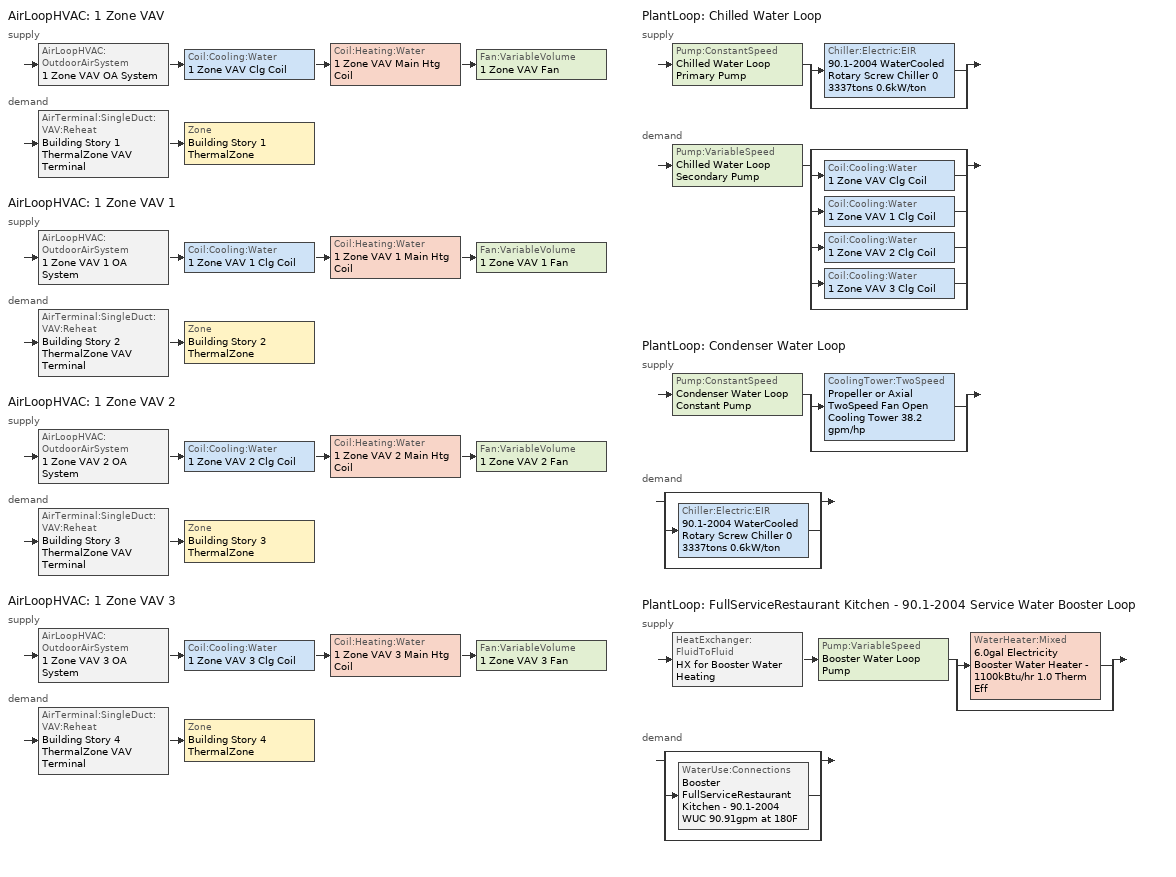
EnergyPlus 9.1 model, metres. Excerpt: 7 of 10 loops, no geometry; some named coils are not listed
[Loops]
AirLoopHVAC '1 Zone VAV'
 supply: AirLoopHVAC:OutdoorAirSystem '1 Zone VAV OA System' > Coil:Cooling:Water '1 Zone VAV Clg Coil' > Coil:Heating:Water '1 Zone VAV Main Htg Coil' > Fan:VariableVolume '1 Zone VAV Fan'
 demand: AirTerminal:SingleDuct:VAV:Reheat 'Building Story 1 ThermalZone VAV Terminal' > Zone 'Building Story 1 ThermalZone'
AirLoopHVAC '1 Zone VAV 1'
 supply: AirLoopHVAC:OutdoorAirSystem '1 Zone VAV 1 OA System' > Coil:Cooling:Water '1 Zone VAV 1 Clg Coil' > Coil:Heating:Water '1 Zone VAV 1 Main Htg Coil' > Fan:VariableVolume '1 Zone VAV 1 Fan'
 demand: AirTerminal:SingleDuct:VAV:Reheat 'Building Story 2 ThermalZone VAV Terminal' > Zone 'Building Story 2 ThermalZone'
AirLoopHVAC '1 Zone VAV 2'
 supply: AirLoopHVAC:OutdoorAirSystem '1 Zone VAV 2 OA System' > Coil:Cooling:Water '1 Zone VAV 2 Clg Coil' > Coil:Heating:Water '1 Zone VAV 2 Main Htg Coil' > Fan:VariableVolume '1 Zone VAV 2 Fan'
 demand: AirTerminal:SingleDuct:VAV:Reheat 'Building Story 3 ThermalZone VAV Terminal' > Zone 'Building Story 3 ThermalZone'
AirLoopHVAC '1 Zone VAV 3'
 supply: AirLoopHVAC:OutdoorAirSystem '1 Zone VAV 3 OA System' > Coil:Cooling:Water '1 Zone VAV 3 Clg Coil' > Coil:Heating:Water '1 Zone VAV 3 Main Htg Coil' > Fan:VariableVolume '1 Zone VAV 3 Fan'
 demand: AirTerminal:SingleDuct:VAV:Reheat 'Building Story 4 ThermalZone VAV Terminal' > Zone 'Building Story 4 ThermalZone'
PlantLoop 'Chilled Water Loop'
 supply: Pump:ConstantSpeed 'Chilled Water Loop Primary Pump' > split
  | Chiller:Electric:EIR '90.1-2004 WaterCooled  Rotary Screw Chiller 0 3337tons 0.6kW/ton'
  | bypass
 demand: Pump:VariableSpeed 'Chilled Water Loop Secondary Pump' > split
  | bypass
  | Coil:Cooling:Water '1 Zone VAV Clg Coil'
  | Coil:Cooling:Water '1 Zone VAV 1 Clg Coil'
  | Coil:Cooling:Water '1 Zone VAV 2 Clg Coil'
  | Coil:Cooling:Water '1 Zone VAV 3 Clg Coil'
  | bypass
PlantLoop 'Condenser Water Loop'
 supply: Pump:ConstantSpeed 'Condenser Water Loop Constant Pump' > split
  | CoolingTower:TwoSpeed 'Propeller or Axial TwoSpeed Fan Open Cooling Tower 38.2 gpm/hp'
  | bypass
 demand: split
  | bypass
  | Chiller:Electric:EIR '90.1-2004 WaterCooled  Rotary Screw Chiller 0 3337tons 0.6kW/ton'
  | bypass
PlantLoop 'FullServiceRestaurant Kitchen - 90.1-2004 Service Water Booster Loop'
 supply: HeatExchanger:FluidToFluid 'HX for Booster Water Heating' > Pump:VariableSpeed 'Booster Water Loop Pump' > split
  | WaterHeater:Mixed '6.0gal Electricity Booster Water Heater - 1100kBtu/hr 1.0 Therm Eff'
  | bypass
 demand: split
  | bypass
  | WaterUse:Connections 'Booster FullServiceRestaurant Kitchen - 90.1-2004 WUC 90.91gpm at 180F'
  | bypass
[ZoneControl:Thermostat] Control Object Type 1=ThermostatSetpoint:DualSetpoint
Name | Zone or ZoneList | Control Type Schedule | Control Name 1
Building Story 1 ThermalZone Thermostat | Building Story 1 ThermalZone | Building Story 1 ThermalZone Thermostat Schedule | Story Top Blended Space Type Thermostat
Building Story 2 ThermalZone Thermostat | Building Story 2 ThermalZone | Building Story 2 ThermalZone Thermostat Schedule | Story Mid2 Blended Space Type Thermostat
Building Story 3 ThermalZone Thermostat | Building Story 3 ThermalZone | Building Story 3 ThermalZone Thermostat Schedule | Story Mid Blended Space Type Thermostat
Building Story 4 ThermalZone Thermostat | Building Story 4 ThermalZone | Building Story 4 ThermalZone Thermostat Schedule | Story Ground Blended Space Type Thermostat
[ThermostatSetpoint:DualSetpoint]
Name | Heating Setpoint Temperature Schedule | Cooling Setpoint Temperature Schedule
Story Top Blended Space Type Thermostat | RestaurantSitDown HTGSETP_SCH_NO_OPTIMUM | RestaurantSitDown CLGSETP_SCH_NO_SETBACK
Story Mid2 Blended Space Type Thermostat; Story Mid Blended Space Type Thermostat | OfficeMedium HTGSETP_SCH_PACU_VAV_bot | OfficeMedium CLGSETP_SCH_NO_SETBACK
Story Ground Blended Space Type Thermostat | RestaurantSitDown HTGSETP_KITCHEN_SCH_NO_OPTIMUM | RestaurantSitDown CLGSETP_KITCHEN_SCH_NO_SETBACK
[AirTerminal:SingleDuct:VAV:Reheat] Availability Schedule=Always On Discrete; Maximum Air Flow Rate {m3/s}=Autosize; Zone Minimum Air Flow Input Method=Constant; Fixed Minimum Air Flow Rate {m3/s}=0; Maximum Hot Water or Steam Flow Rate {m3/s}=Autosize; Minimum Hot Water or Steam Flow Rate {m3/s}=0; Convergence Tolerance=0.001; Damper Heating Action=Normal; Maximum Flow per Zone Floor Area During Reheat {m3/s-m2}=Autocalculate; Maximum Flow Fraction During Reheat=0.5; Maximum Reheat Air Temperature {C}=40
Name | Constant Minimum Air Flow Fraction | Reheat Coil
Building Story 1 ThermalZone VAV Terminal | 0.7 | Building Story 1 ThermalZone Reheat Coil
Building Story 2 ThermalZone VAV Terminal | 0.3 | Building Story 2 ThermalZone Reheat Coil
Building Story 3 ThermalZone VAV Terminal | 0.3 | Building Story 3 ThermalZone Reheat Coil
Building Story 4 ThermalZone VAV Terminal | 0.7 | Building Story 4 ThermalZone Reheat Coil
[Coil:Heating:Water] Availability Schedule=Always On Discrete; U-Factor Times Area Value {W/K}=Autosize; Maximum Water Flow Rate {m3/s}=Autosize; Performance Input Method=UFactorTimesAreaAndDesignWaterFlowRate; Rated Capacity {W}=Autosize; Rated Inlet Water Temperature {C}=82.2222; Rated Inlet Air Temperature {C}=7.22222; Rated Outlet Water Temperature {C}=71.1111; Rated Outlet Air Temperature {C}=12.7778; Rated Ratio for Air and Water Convection=0.5
1 Zone VAV Main Htg Coil; 1 Zone VAV 1 Main Htg Coil; 1 Zone VAV 2 Main Htg Coil; 1 Zone VAV 3 Main Htg Coil
[Zone equipment]
Building Story 1 ThermalZone: Building Story 1 ThermalZone VAV Terminal
Building Story 2 ThermalZone: Building Story 2 ThermalZone VAV Terminal
Building Story 3 ThermalZone: Building Story 3 ThermalZone VAV Terminal
Building Story 4 ThermalZone: Building Story 4 ThermalZone VAV Terminal
[Sizing:Zone] Zone Cooling Design Supply Air Temperature Input Method=SupplyAirTemperature; Zone Cooling Design Supply Air Temperature {C}=12.7778; Zone Cooling Design Supply Air Temperature Difference {deltaC}=11.11; Zone Heating Design Supply Air Temperature Input Method=SupplyAirTemperature; Zone Heating Design Supply Air Temperature {C}=40; Zone Heating Design Supply Air Temperature Difference {deltaC}=11.11; Zone Cooling Design Supply Air Humidity Ratio {kgWater/kgDryAir}=0.0085; Zone Heating Design Supply Air Humidity Ratio {kgWater/kgDryAir}=0.008; Cooling Design Air Flow Method=DesignDayWithLimit; Cooling Design Air Flow Rate {m3/s}=0; Cooling Minimum Air Flow per Zone Floor Area {m3/s-m2}=0.000762; Cooling Minimum Air Flow {m3/s}=0; Cooling Minimum Air Flow Fraction=0; Heating Design Air Flow Method=DesignDay; Heating Design Air Flow Rate {m3/s}=0; Heating Maximum Air Flow per Zone Floor Area {m3/s-m2}=0.002032; Heating Maximum Air Flow {m3/s}=0.141576; Heating Maximum Air Flow Fraction=0.3; Account for Dedicated Outdoor Air System=No
Name | Design Specification Outdoor Air Object | Design Specification Zone Air Distribution Object
Building Story 1 ThermalZone | Blended OA 3 | Building Story 1 ThermalZone Design Spec Zone Air Dist
Building Story 2 ThermalZone | Blended OA 2 | Building Story 2 ThermalZone Design Spec Zone Air Dist
Building Story 3 ThermalZone | Blended OA 1 | Building Story 3 ThermalZone Design Spec Zone Air Dist
Building Story 4 ThermalZone | Blended OA | Building Story 4 ThermalZone Design Spec Zone Air Dist
[DesignSpecification:ZoneAirDistribution] Zone Air Distribution Effectiveness in Cooling Mode=1; Zone Air Distribution Effectiveness in Heating Mode=1
Building Story 1 ThermalZone Design Spec Zone Air Dist; Building Story 2 ThermalZone Design Spec Zone Air Dist; Building Story 3 ThermalZone Design Spec Zone Air Dist; Building Story 4 ThermalZone Design Spec Zone Air Dist
[Controller:MechanicalVentilation] Demand Controlled Ventilation=No; System Outdoor Air Method=VentilationRateProcedure
Name | Availability Schedule | Zone Name 1 | Design Specification Outdoor Air Object Name 1 | Design Specification Zone Air Distribution Object Name 1
1 Zone VAV Vent Controller | 1 Zone VAV Occ Sch | Building Story 1 ThermalZone | Blended OA 3 | Building Story 1 ThermalZone Design Spec Zone Air Dist
1 Zone VAV 1 Vent Controller | 1 Zone VAV 1 Occ Sch | Building Story 2 ThermalZone | Blended OA 2 | Building Story 2 ThermalZone Design Spec Zone Air Dist
1 Zone VAV 2 Vent Controller | 1 Zone VAV 2 Occ Sch | Building Story 3 ThermalZone | Blended OA 1 | Building Story 3 ThermalZone Design Spec Zone Air Dist
1 Zone VAV 3 Vent Controller | 1 Zone VAV 3 Occ Sch | Building Story 4 ThermalZone | Blended OA | Building Story 4 ThermalZone Design Spec Zone Air Dist
[DesignSpecification:OutdoorAir] Outdoor Air Method=Sum; Outdoor Air Flow per Person {m3/s-person}=0; Outdoor Air Flow per Zone {m3/s}=0; Outdoor Air Flow Air Changes per Hour {1/hr}=0
Name | Outdoor Air Flow per Zone Floor Area {m3/s-m2}
Blended OA 3 | 0.007112
Blended OA 2; Blended OA 1 | 0.000508
Blended OA | 0.00453437
[AirLoopHVAC] Design Supply Air Flow Rate {m3/s}=AutoSize
1 Zone VAV; 1 Zone VAV 1; 1 Zone VAV 2; 1 Zone VAV 3
[Sizing:System] Type of Load to Size On=Sensible; Design Outdoor Air Flow Rate {m3/s}=Autosize; Central Heating Maximum System Air Flow Ratio=0.3; Preheat Design Temperature {C}=7.22222; Preheat Design Humidity Ratio {kgWater/kgDryAir}=0.008; Precool Design Temperature {C}=12.7778; Precool Design Humidity Ratio {kgWater/kgDryAir}=0.008; Central Cooling Design Supply Air Temperature {C}=12.7778; Central Heating Design Supply Air Temperature {C}=12.7778; Type of Zone Sum to Use=Coincident; 100% Outdoor Air in Cooling=No; 100% Outdoor Air in Heating=No; Central Cooling Design Supply Air Humidity Ratio {kgWater/kgDryAir}=0.0085; Central Heating Design Supply Air Humidity Ratio {kgWater/kgDryAir}=0.008; Cooling Supply Air Flow Rate Method=DesignDay; Cooling Supply Air Flow Rate {m3/s}=0; Cooling Supply Air Flow Rate Per Floor Area {m3/s-m2}=0.00996765; Cooling Fraction of Autosized Cooling Supply Air Flow Rate=1; Cooling Supply Air Flow Rate Per Unit Cooling Capacity {m3/s-W}=3.94755e-05; Heating Supply Air Flow Rate Method=DesignDay; Heating Supply Air Flow Rate {m3/s}=0; Heating Supply Air Flow Rate Per Floor Area {m3/s-m2}=0.00996765; Heating Fraction of Autosized Heating Supply Air Flow Rate=1; Heating Fraction of Autosized Cooling Supply Air Flow Rate=1; Heating Supply Air Flow Rate Per Unit Heating Capacity {m3/s-W}=3.15882e-05; System Outdoor Air Method=ZoneSum; Zone Maximum Outdoor Air Fraction=1; Cooling Design Capacity Method=CoolingDesignCapacity; Cooling Design Capacity {W}=Autosize; Cooling Design Capacity Per Floor Area {W/m2}=234.7; Fraction of Autosized Cooling Design Capacity=1; Heating Design Capacity Method=HeatingDesignCapacity; Heating Design Capacity {W}=Autosize; Heating Design Capacity Per Floor Area {W/m2}=157; Fraction of Autosized Heating Design Capacity=1; Central Cooling Capacity Control Method=OnOff
1 Zone VAV; 1 Zone VAV 1; 1 Zone VAV 2; 1 Zone VAV 3
[Controller:WaterCoil] Control Variable=Temperature; Actuator Variable=Flow; Maximum Actuated Flow {m3/s}=Autosize; Minimum Actuated Flow {m3/s}=0
Name | Action | Controller Convergence Tolerance {deltaC}
1 Zone VAV Clg Coil Controller; 1 Zone VAV 1 Clg Coil Controller; 1 Zone VAV 2 Clg Coil Controller; 1 Zone VAV 3 Clg Coil Controller | Reverse | Autosize
1 Zone VAV Main Htg Coil Controller; 1 Zone VAV 1 Main Htg Coil Controller; 1 Zone VAV 2 Main Htg Coil Controller; 1 Zone VAV 3 Main Htg Coil Controller | Normal | 0.0001
[Controller:OutdoorAir] Minimum Outdoor Air Flow Rate {m3/s}=Autosize; Maximum Outdoor Air Flow Rate {m3/s}=Autosize; Economizer Control Type=NoEconomizer; Economizer Control Action Type=ModulateFlow; Economizer Maximum Limit Dry-Bulb Temperature {C}=28; Economizer Maximum Limit Enthalpy {J/kg}=64000; Lockout Type=LockoutWithCompressor; Minimum Limit Type=FixedMinimum; High Humidity Control=No; Control High Indoor Humidity Based on Outdoor Humidity Ratio=Yes
Name | Minimum Outdoor Air Schedule | Mechanical Ventilation Controller | Heat Recovery Bypass Control Type
1 Zone VAV OA Controller | 1 Zone VAV Occ Sch | 1 Zone VAV Vent Controller | BypassWhenOAFlowGreaterThanMinimum
1 Zone VAV 1 OA Controller | 1 Zone VAV 1 Occ Sch | 1 Zone VAV 1 Vent Controller | BypassWhenWithinEconomizerLimits
1 Zone VAV 2 OA Controller | 1 Zone VAV 2 Occ Sch | 1 Zone VAV 2 Vent Controller | BypassWhenWithinEconomizerLimits
1 Zone VAV 3 OA Controller | 1 Zone VAV 3 Occ Sch | 1 Zone VAV 3 Vent Controller | BypassWhenWithinEconomizerLimits
[HeatExchanger:AirToAir:SensibleAndLatent]
1 Zone VAV ERV: Availability Schedule=Always On Discrete; Nominal Supply Air Flow Rate {m3/s}=Autosize; Sensible Effectiveness at 100% Heating Air Flow=0.5; Latent Effectiveness at 100% Heating Air Flow=0.5; Sensible Effectiveness at 75% Heating Air Flow=0.5; Latent Effectiveness at 75% Heating Air Flow=0.5; Sensible Effectiveness at 100% Cooling Air Flow=0.5; Latent Effectiveness at 100% Cooling Air Flow=0.5; Sensible Effectiveness at 75% Cooling Air Flow=0.5; Latent Effectiveness at 75% Cooling Air Flow=0.5; Nominal Electric Power {W}=89150.2; Supply Air Outlet Temperature Control=No; Heat Exchanger Type=Rotary; Frost Control Type=ExhaustOnly; Threshold Temperature {C}=-23.3; Initial Defrost Time Fraction=0.167; Rate of Defrost Time Fraction Increase {1/K}=1.44; Economizer Lockout=Yes
[SetpointManager:OutdoorAirPretreat]
Setpoint Manager Outdoor Air Pretreat 1: Control Variable=Temperature; Minimum Setpoint Temperature {C}=-99; Maximum Setpoint Temperature {C}=99; Minimum Setpoint Humidity Ratio {kgWater/kgDryAir}=1e-05; Maximum Setpoint Humidity Ratio {kgWater/kgDryAir}=1
[SetpointManager:MixedAir] Control Variable=Temperature
Name | Setpoint Node or NodeList
1 Zone VAV Mixed Air Node OS Default SPM | 1 Zone VAV Mixed Air Node
1 Zone VAV Clg Coil Outlet Air Node OS Default SPM | 1 Zone VAV Clg Coil Outlet Air Node
1 Zone VAV Main Htg Coil Outlet Air Node OS Default SPM | 1 Zone VAV Main Htg Coil Outlet Air Node
1 Zone VAV 1 Mixed Air Node OS Default SPM | 1 Zone VAV 1 Mixed Air Node
1 Zone VAV 1 Clg Coil Outlet Air Node OS Default SPM | 1 Zone VAV 1 Clg Coil Outlet Air Node
1 Zone VAV 1 Main Htg Coil Outlet Air Node OS Default SPM | 1 Zone VAV 1 Main Htg Coil Outlet Air Node
1 Zone VAV 2 Mixed Air Node OS Default SPM | 1 Zone VAV 2 Mixed Air Node
1 Zone VAV 2 Clg Coil Outlet Air Node OS Default SPM | 1 Zone VAV 2 Clg Coil Outlet Air Node
1 Zone VAV 2 Main Htg Coil Outlet Air Node OS Default SPM | 1 Zone VAV 2 Main Htg Coil Outlet Air Node
1 Zone VAV 3 Mixed Air Node OS Default SPM | 1 Zone VAV 3 Mixed Air Node
1 Zone VAV 3 Clg Coil Outlet Air Node OS Default SPM | 1 Zone VAV 3 Clg Coil Outlet Air Node
1 Zone VAV 3 Main Htg Coil Outlet Air Node OS Default SPM | 1 Zone VAV 3 Main Htg Coil Outlet Air Node
[Coil:Cooling:Water] Availability Schedule=Always On Discrete; Design Water Flow Rate {m3/s}=Autosize; Design Air Flow Rate {m3/s}=Autosize; Design Inlet Water Temperature {C}=Autosize; Design Inlet Air Temperature {C}=Autosize; Design Outlet Air Temperature {C}=Autosize; Design Inlet Air Humidity Ratio {kgWater/kgDryAir}=Autosize; Design Outlet Air Humidity Ratio {kgWater/kgDryAir}=Autosize; Type of Analysis=SimpleAnalysis; Heat Exchanger Configuration=CrossFlow
1 Zone VAV Clg Coil; 1 Zone VAV 1 Clg Coil; 1 Zone VAV 2 Clg Coil; 1 Zone VAV 3 Clg Coil
[Fan:VariableVolume] Fan Total Efficiency=0.6175; Pressure Rise {Pa}=1389.92; Maximum Flow Rate {m3/s}=AutoSize; Fan Power Minimum Flow Rate Input Method=Fraction; Fan Power Minimum Flow Fraction=0.1; Fan Power Minimum Air Flow Rate {m3/s}=0; Motor Efficiency=0.95; Motor In Airstream Fraction=1; Fan Power Coefficient 1=0.027828; Fan Power Coefficient 2=0.026583; Fan Power Coefficient 3=-0.087069; Fan Power Coefficient 4=1.03092; Fan Power Coefficient 5=0
Name | Availability Schedule
1 Zone VAV Fan | 1 Zone VAV Occ Sch
1 Zone VAV 1 Fan | 1 Zone VAV 1 Occ Sch
1 Zone VAV 2 Fan | 1 Zone VAV 2 Occ Sch
1 Zone VAV 3 Fan | 1 Zone VAV 3 Occ Sch
[SetpointManager:Scheduled] Control Variable=Temperature
Name | Schedule | Setpoint Node or NodeList
1 Zone VAV Supply Air Setpoint Manager | Supply Air Temp - 55.0F | 1 Zone VAV Supply Outlet Node
1 Zone VAV 1 Supply Air Setpoint Manager | Supply Air Temp - 55.0F 1 | 1 Zone VAV 1 Supply Outlet Node
1 Zone VAV 2 Supply Air Setpoint Manager | Supply Air Temp - 55.0F 2 | 1 Zone VAV 2 Supply Outlet Node
1 Zone VAV 3 Supply Air Setpoint Manager | Supply Air Temp - 55.0F 3 | 1 Zone VAV 3 Supply Outlet Node
Chilled Water Loop Setpoint Manager | Chilled Water Loop Temp - 44F | Chilled Water Loop Supply Outlet Node
Hot water booster setpoint manager | Service Water Booster Temp - 180.00000000000006F | FullServiceRestaurant Kitchen - 90.1-2004 Service Water Booster Loop Supply Outlet Node
[PlantLoop] Fluid Type=Water; Maximum Loop Flow Rate {m3/s}=Autosize; Minimum Loop Flow Rate {m3/s}=0; Plant Loop Volume {m3}=Autocalculate; Load Distribution Scheme=Optimal; Plant Loop Demand Calculation Scheme=SingleSetpoint
Name | Plant Equipment Operation Scheme | Maximum Loop Temperature {C} | Minimum Loop Temperature {C} | Common Pipe Simulation
Chilled Water Loop | Chilled Water Loop Operation Schemes | 40 | 1 | CommonPipe
Condenser Water Loop | Condenser Water Loop Operation Schemes | 80 | 5
FullServiceRestaurant Kitchen - 90.1-2004 Service Water Booster Loop | FullServiceRestaurant Kitchen - 90.1-2004 Service Water Booster Loop Operation Schemes | 100 | 0
[Sizing:Plant] Sizing Option=NonCoincident; Zone Timesteps in Averaging Window=1; Coincident Sizing Factor Mode=None
Name | Loop Type | Design Loop Exit Temperature {C} | Loop Design Temperature Difference {deltaC}
Chilled Water Loop | Cooling | 6.66667 | 5.61111
Condenser Water Loop | Condenser | 29.4444 | 5.55556
FullServiceRestaurant Kitchen - 90.1-2004 Service Water Booster Loop | Heating | 82.2222 | 5
[Pump:ConstantSpeed] Design Flow Rate {m3/s}=Autosize; Design Power Consumption {W}=Autosize; Fraction of Motor Inefficiencies to Fluid Stream=0; Pump Control Type=Intermittent; Design Power Sizing Method=PowerPerFlowPerPressure; Design Electric Power per Unit Flow Rate {W/(m3/s)}=348701.1; Design Shaft Power per Unit Flow Rate per Unit Head=1.28205
Name | Design Pump Head {Pa} | Motor Efficiency
Chilled Water Loop Primary Pump | 44836 | 0.93
Condenser Water Loop Constant Pump | 148557 | 0.95
[Chiller:Electric:EIR]
90.1-2004 WaterCooled  Rotary Screw Chiller 0 3337tons 0.6kW/ton: Reference Capacity {W}=Autosize; Reference COP {W/W}=5.50391; Reference Leaving Chilled Water Temperature {C}=6.66667; Reference Entering Condenser Fluid Temperature {C}=35; Reference Chilled Water Flow Rate {m3/s}=Autosize; Reference Condenser Fluid Flow Rate {m3/s}=Autosize; Cooling Capacity Function of Temperature Curve=ChlrWtrPosDispPathAAllQRatio_fTchwsTcwsSI; Electric Input to Cooling Output Ratio Function of Temperature Curve=ChlrWtrPosDispPathAAllEIRRatio_fTchwsTcwsSI; Electric Input to Cooling Output Ratio Function of Part Load Ratio Curve=ChlrWtrPosDispPathAAllEIRRatio_fQRatio; Minimum Part Load Ratio=0.15; Maximum Part Load Ratio=1; Optimum Part Load Ratio=1; Minimum Unloading Ratio=0.25; Condenser Type=WaterCooled; Condenser Fan Power Ratio {W/W}=0; Fraction of Compressor Electric Consumption Rejected by Condenser=1; Leaving Chilled Water Lower Temperature Limit {C}=2.22222; Chiller Flow Mode=ConstantFlow; Sizing Factor=1
[Pump:VariableSpeed] Design Maximum Flow Rate {m3/s}=Autosize; Fraction of Motor Inefficiencies to Fluid Stream=0; Coefficient 1 of the Part Load Performance Curve=0; Design Minimum Flow Rate {m3/s}=0; Skin Loss Radiative Fraction=0.5; Design Power Sizing Method=PowerPerFlowPerPressure; Design Electric Power per Unit Flow Rate {W/(m3/s)}=348701.1; Design Shaft Power per Unit Flow Rate per Unit Head=1.28205; Design Minimum Flow Rate Fraction=0
Name | Design Pump Head {Pa} | Design Power Consumption {W} | Motor Efficiency | Coefficient 2 of the Part Load Performance Curve | Coefficient 3 of the Part Load Performance Curve | Coefficient 4 of the Part Load Performance Curve | Pump Control Type
Chilled Water Loop Secondary Pump | 134508 | Autosize | 0.945 | 0.0205 | 0.4101 | 0.5753 | Intermittent
Booster Water Loop Pump | 0 | 0 | 1 | 1 | 0 | 0 | Continuous
[PlantEquipmentOperationSchemes] Control Scheme Schedule Name 1=Always On Discrete
Name | Control Scheme Object Type 1 | Control Scheme Name 1
Chilled Water Loop Operation Schemes | PlantEquipmentOperation:CoolingLoad | Chilled Water Loop Cooling Operation Scheme
Condenser Water Loop Operation Schemes | PlantEquipmentOperation:CoolingLoad | Condenser Water Loop Cooling Operation Scheme
FullServiceRestaurant Kitchen - 90.1-2004 Service Water Booster Loop Operation Schemes | PlantEquipmentOperation:HeatingLoad | FullServiceRestaurant Kitchen - 90.1-2004 Service Water Booster Loop Heating Operation Scheme
[PlantEquipmentOperation:CoolingLoad] Load Range Lower Limit 1 {W}=0; Load Range Upper Limit 1 {W}=1000000000
Name | Range Equipment List Name 1
Chilled Water Loop Cooling Operation Scheme | Chilled Water Loop Cooling Equipment List
Condenser Water Loop Cooling Operation Scheme | Condenser Water Loop Cooling Equipment List
[PlantEquipmentList]
Chilled Water Loop Cooling Equipment List: Chiller:Electric:EIR, 90.1-2004 WaterCooled  Rotary Screw Chiller 0 3337tons 0.6kW/ton
Condenser Water Loop Cooling Equipment List: CoolingTower:TwoSpeed, Propeller or Axial TwoSpeed Fan Open Cooling Tower 38.2 gpm/hp
FullServiceRestaurant Kitchen - 90.1-2004 Service Water Booster Loop Heating Equipment List: HeatExchanger:FluidToFluid, HX for Booster Water Heating, WaterHeater:Mixed, 6.0gal Electricity Booster Water Heater - 1100kBtu/hr 1.0 Therm Eff
[CoolingTower:TwoSpeed]
Propeller or Axial TwoSpeed Fan Open Cooling Tower 38.2 gpm/hp: Design Water Flow Rate {m3/s}=Autosize; High Fan Speed Air Flow Rate {m3/s}=Autosize; High Fan Speed Fan Power {W}=175113; High Fan Speed U-Factor Times Area Value {W/K}=Autosize; Low Fan Speed Air Flow Rate {m3/s}=Autocalculate; Low Fan Speed Air Flow Rate Sizing Factor=0.5; Low Fan Speed Fan Power {W}=52533.9; Low Fan Speed Fan Power Sizing Factor=0.16; Low Fan Speed U-Factor Times Area Value {W/K}=Autocalculate; Low Fan Speed U-Factor Times Area Sizing Factor=0.6; Free Convection Regime Air Flow Rate {m3/s}=0; Free Convection Regime Air Flow Rate Sizing Factor=0.1; Free Convection Regime U-Factor Times Area Value {W/K}=0; Free Convection U-Factor Times Area Value Sizing Factor=0.1; Performance Input Method=UFactorTimesAreaAndDesignWaterFlowRate; Heat Rejection Capacity and Nominal Capacity Sizing Ratio=1.25; Low Speed Nominal Capacity Sizing Factor=0.5; Free Convection Nominal Capacity Sizing Factor=0.1; Design Inlet Air Dry-Bulb Temperature {C}=25.6; Design Inlet Air Wet-Bulb Temperature {C}=25.6; Design Approach Temperature {deltaC}=Autosize; Design Range Temperature {deltaC}=Autosize; Basin Heater Capacity {W/K}=0; Basin Heater Setpoint Temperature {C}=2; Evaporation Loss Factor {percent/K}=0.2; Drift Loss Percent {percent}=0.008; Blowdown Concentration Ratio=3; Number of Cells=1; Cell Control=MinimalCell; Cell Minimum  Water Flow Rate Fraction=0.33; Cell Maximum Water Flow Rate Fraction=2.5; Sizing Factor=1
[SetpointManager:FollowOutdoorAirTemperature]
Condenser Water Loop Setpoint Manager Follow OATwb with 7.0F Approach: Control Variable=Temperature; Reference Temperature Type=OutdoorAirWetBulb; Offset Temperature Difference {deltaC}=3.88889; Maximum Setpoint Temperature {C}=29.4444; Minimum Setpoint Temperature {C}=21.1111; Setpoint Node or NodeList=Condenser Water Loop Supply Outlet Node
[HeatExchanger:FluidToFluid]
HX for Booster Water Heating: Loop Demand Side Design Flow Rate {m3/s}=Autosize; Loop Supply Side Design Flow Rate {m3/s}=Autosize; Heat Exchange Model Type=Ideal; Heat Exchanger U-Factor Times Area Value {W/K}=Autosize; Control Type=UncontrolledOn; Minimum Temperature Difference to Activate Heat Exchanger {deltaC}=0.01; Heat Transfer Metering End Use Type=LoopToLoop; Component Override Cooling Control Temperature Mode=Loop; Sizing Factor=1; Operation Minimum Temperature Limit {C}=0; Operation Maximum Temperature Limit {C}=100
[WaterHeater:Mixed]
6.0gal Electricity Booster Water Heater - 1100kBtu/hr 1.0 Therm Eff: Tank Volume {m3}=0.0227125; Setpoint Temperature Schedule=Service Water Booster Temp - 180.00000000000006F; Deadband Temperature Difference {deltaC}=2; Maximum Temperature Limit {C}=82.2222; Heater Control Type=Cycle; Heater Maximum Capacity {W}=322273; Heater Ignition Minimum Flow Rate {m3/s}=0; Heater Ignition Delay {s}=0; Heater Fuel Type=Electricity; Heater Thermal Efficiency=1; Off Cycle Parasitic Fuel Consumption Rate {W}=0; Off Cycle Parasitic Fuel Type=Electricity; Off Cycle Parasitic Heat Fraction to Tank=0; On Cycle Parasitic Fuel Consumption Rate {W}=0; On Cycle Parasitic Fuel Type=Electricity; On Cycle Parasitic Heat Fraction to Tank=0; Ambient Temperature Indicator=Schedule; Ambient Temperature Schedule=Water Heater Ambient Temp Schedule - 71.6; Off Cycle Loss Coefficient to Ambient Temperature {W/K}=1.59362; Off Cycle Loss Fraction to Zone=1; On Cycle Loss Coefficient to Ambient Temperature {W/K}=1.59362; On Cycle Loss Fraction to Zone=1; Use Side Effectiveness=1; Source Side Effectiveness=1; Use Side Design Flow Rate {m3/s}=Autosize; Source Side Design Flow Rate {m3/s}=Autosize; Indirect Water Heating Recovery Time {hr}=1.5; Source Side Flow Control Mode=IndirectHeatPrimarySetpoint
[WaterUse:Connections]
Booster FullServiceRestaurant Kitchen - 90.1-2004 WUC 90.91gpm at 180F: Water Use Equipment Name 1=Booster FullServiceRestaurant Kitchen - 90.1-2004 Service Water Use 90.91gpm at 180F
[WaterUse:Equipment]
Booster FullServiceRestaurant Kitchen - 90.1-2004 Service Water Use 90.91gpm at 180F: Peak Flow Rate {m3/s}=0.0057355; Flow Rate Fraction Schedule=RestaurantSitDown BLDG_SWH_SCH; Target Temperature Schedule=Mixed Water At Faucet Temp - 180F; Sensible Fraction Schedule=Fraction Sensible - 0.2; Latent Fraction Schedule=Fraction Latent - 0.05
[PlantEquipmentOperation:HeatingLoad]
FullServiceRestaurant Kitchen - 90.1-2004 Service Water Booster Loop Heating Operation Scheme: Load Range Lower Limit 1 {W}=0; Load Range Upper Limit 1 {W}=1000000000; Range Equipment List Name 1=FullServiceRestaurant Kitchen - 90.1-2004 Service Water Booster Loop Heating Equipment List
[Schedule:Compact]
Building Story 1 ThermalZone Thermostat Schedule; Building Story 2 ThermalZone Thermostat Schedule; Building Story 3 ThermalZone Thermostat Schedule; Building Story 4 ThermalZone Thermostat Schedule: Through: 12/31, For: AllDays, Until: 24:00, 4
[Schedule:Day:Interval]
RestaurantSitDown HTGSETP_SCH_NO_OPTIMUM Default|Sat|Wkdy Day; RestaurantSitDown HTGSETP_SCH_NO_OPTIMUM Default: No, 04:00, 15.6, 24:00, 21
RestaurantSitDown HTGSETP_SCH_NO_OPTIMUM Summer Design Day; OfficeMedium HTGSETP_SCH_PACU_VAV_bot Default; OfficeMedium HTGSETP_SCH_PACU_VAV_bot Summer Design Day; RestaurantSitDown HTGSETP_KITCHEN_SCH_NO_OPTIMUM Summer Design Day: No, 24:00, 15.6
RestaurantSitDown HTGSETP_SCH_NO_OPTIMUM Winter Design Day: No, 24:00, 21
RestaurantSitDown CLGSETP_SCH_NO_SETBACK Default|Sat|Wkdy Day; RestaurantSitDown CLGSETP_SCH_NO_SETBACK Default; OfficeMedium CLGSETP_SCH_NO_SETBACK Default|WntrDsn|Sat|Wkdy Day; OfficeMedium CLGSETP_SCH_NO_SETBACK Default; OfficeMedium CLGSETP_SCH_NO_SETBACK Winter Design Day: No, 24:00, 24
RestaurantSitDown CLGSETP_SCH_NO_SETBACK Summer Design Day: No, 05:00, 30, 06:00, 26, 24:00, 24
RestaurantSitDown CLGSETP_SCH_NO_SETBACK Winter Design Day; RestaurantSitDown CLGSETP_KITCHEN_SCH_NO_SETBACK Winter Design Day: No, 24:00, 30
1 Zone VAV Occ Sch Default; 1 Zone VAV 3 Occ Sch Default: No, 07:00, 0, 24:00, 1
1 Zone VAV Occ Sch Summer Design Day; 1 Zone VAV Occ Sch Winter Design Day; 1 Zone VAV 1 Occ Sch Summer Design Day; 1 Zone VAV 1 Occ Sch Winter Design Day; 1 Zone VAV 2 Occ Sch Summer Design Day; 1 Zone VAV 2 Occ Sch Winter Design Day; 1 Zone VAV 3 Occ Sch Summer Design Day; 1 Zone VAV 3 Occ Sch Winter Design Day: No, 24:00, 1
OfficeMedium HTGSETP_SCH_PACU_VAV_bot Wkdy Day: No, 05:00, 15.6, 22:00, 21, 24:00, 15.6
OfficeMedium HTGSETP_SCH_PACU_VAV_bot Sat Day: No, 05:00, 15.6, 17:00, 21, 24:00, 15.6
OfficeMedium HTGSETP_SCH_PACU_VAV_bot Winter Design Day: No, 05:00, 15.6, 06:00, 17.6, 07:00, 19.6, 22:00, 21, 24:00, 15.6
OfficeMedium CLGSETP_SCH_NO_SETBACK Summer Design Day: No, 05:00, 26.7, 06:00, 25.7, 07:00, 25, 22:00, 24, 24:00, 26.7
1 Zone VAV 1 Occ Sch Default; 1 Zone VAV 2 Occ Sch Default: No, 07:00, 0, 18:00, 1, 24:00, 0
1 Zone VAV 1 Occ Sch Saturday; 1 Zone VAV 2 Occ Sch Saturday: No, 08:00, 0, 12:00, 1, 24:00, 0
1 Zone VAV 1 Occ Sch Sunday; 1 Zone VAV 2 Occ Sch Sunday: No, 24:00, 0
RestaurantSitDown HTGSETP_KITCHEN_SCH_NO_OPTIMUM Default|Sat|Wkdy Day; RestaurantSitDown HTGSETP_KITCHEN_SCH_NO_OPTIMUM Default: No, 01:00, 19, 04:00, 15.6, 24:00, 19
RestaurantSitDown HTGSETP_KITCHEN_SCH_NO_OPTIMUM Winter Design Day: No, 24:00, 19
RestaurantSitDown CLGSETP_KITCHEN_SCH_NO_SETBACK Default|Sat|Wkdy Day; RestaurantSitDown CLGSETP_KITCHEN_SCH_NO_SETBACK Default: No, 24:00, 26
RestaurantSitDown CLGSETP_KITCHEN_SCH_NO_SETBACK Summer Design Day: No, 01:00, 26, 05:00, 30, 06:00, 28, 24:00, 26
Chilled Water Loop Temp - 44F Default: No, 24:00, 6.66667
Fraction Latent - 0.05 Default: No, 24:00, 0.05
Fraction Sensible - 0.2 Default: No, 24:00, 0.2
Mixed Water At Faucet Temp - 180F Default; Service Water Booster Temp - 180.00000000000006F Default: No, 24:00, 82.2222
RestaurantSitDown BLDG_SWH_SCH Default: No, 01:00, 0.25, 06:00, 0, 10:00, 0.15, 12:00, 0.5, 14:00, 0.4, 17:00, 0.3, 18:00, 0.4, 20:00, 0.5, 21:00, 0.4, 22:00, 0.5, 23:00, 0.4, 24:00, 0.2
RestaurantSitDown BLDG_SWH_SCH SmrDsn|Wkdy Day; RestaurantSitDown BLDG_SWH_SCH Summer Design Day: No, 01:00, 0.2, 06:00, 0, 07:00, 0.15, 08:00, 0.6, 09:00, 0.55, 10:00, 0.45, 11:00, 0.4, 12:00, 0.45, 13:00, 0.4, 14:00, 0.35, 17:00, 0.3, 18:00, 0.4, 19:00, 0.55, 20:00, 0.6, 21:00, 0.5, 22:00, 0.55, 23:00, 0.45, 24:00, 0.25
RestaurantSitDown BLDG_SWH_SCH Winter Design Day; RestaurantSitDown BLDG_SWH_SCH WntrDsn|Sat Day: No, 01:00, 0.2, 06:00, 0, 09:00, 0.15, 10:00, 0.5, 11:00, 0.45, 13:00, 0.5, 14:00, 0.45, 16:00, 0.4, 17:00, 0.35, 18:00, 0.4, 20:00, 0.55, 21:00, 0.5, 22:00, 0.55, 23:00, 0.4, 24:00, 0.3
Supply Air Temp - 55.0F Default; Supply Air Temp - 55.0F Default 1; Supply Air Temp - 55.0F Default 2; Supply Air Temp - 55.0F Default 3: No, 24:00, 12.7778
Water Heater Ambient Temp Schedule - 71.6 Default: No, 24:00, 22
[Schedule:Week:Daily]
RestaurantSitDown HTGSETP_SCH_NO_OPTIMUM Week Rule - Jan1-Dec31: RestaurantSitDown HTGSETP_SCH_NO_OPTIMUM Default, RestaurantSitDown HTGSETP_SCH_NO_OPTIMUM Default|Sat|Wkdy Day, RestaurantSitDown HTGSETP_SCH_NO_OPTIMUM Default|Sat|Wkdy Day, RestaurantSitDown HTGSETP_SCH_NO_OPTIMUM Default|Sat|Wkdy Day, RestaurantSitDown HTGSETP_SCH_NO_OPTIMUM Default|Sat|Wkdy Day, RestaurantSitDown HTGSETP_SCH_NO_OPTIMUM Default|Sat|Wkdy Day, RestaurantSitDown HTGSETP_SCH_NO_OPTIMUM Default|Sat|Wkdy Day, RestaurantSitDown HTGSETP_SCH_NO_OPTIMUM Default, RestaurantSitDown HTGSETP_SCH_NO_OPTIMUM Summer Design Day, RestaurantSitDown HTGSETP_SCH_NO_OPTIMUM Winter Design Day, RestaurantSitDown HTGSETP_SCH_NO_OPTIMUM Default, RestaurantSitDown HTGSETP_SCH_NO_OPTIMUM Default
RestaurantSitDown CLGSETP_SCH_NO_SETBACK Week Rule - Jan1-Dec31: RestaurantSitDown CLGSETP_SCH_NO_SETBACK Default, RestaurantSitDown CLGSETP_SCH_NO_SETBACK Default|Sat|Wkdy Day, RestaurantSitDown CLGSETP_SCH_NO_SETBACK Default|Sat|Wkdy Day, RestaurantSitDown CLGSETP_SCH_NO_SETBACK Default|Sat|Wkdy Day, RestaurantSitDown CLGSETP_SCH_NO_SETBACK Default|Sat|Wkdy Day, RestaurantSitDown CLGSETP_SCH_NO_SETBACK Default|Sat|Wkdy Day, RestaurantSitDown CLGSETP_SCH_NO_SETBACK Default|Sat|Wkdy Day, RestaurantSitDown CLGSETP_SCH_NO_SETBACK Default, RestaurantSitDown CLGSETP_SCH_NO_SETBACK Summer Design Day, RestaurantSitDown CLGSETP_SCH_NO_SETBACK Winter Design Day, RestaurantSitDown CLGSETP_SCH_NO_SETBACK Default, RestaurantSitDown CLGSETP_SCH_NO_SETBACK Default
1 Zone VAV Occ Sch Week Rule - Jan1-Dec31: 1 Zone VAV Occ Sch Default, 1 Zone VAV Occ Sch Default, 1 Zone VAV Occ Sch Default, 1 Zone VAV Occ Sch Default, 1 Zone VAV Occ Sch Default, 1 Zone VAV Occ Sch Default, 1 Zone VAV Occ Sch Default, 1 Zone VAV Occ Sch Default, 1 Zone VAV Occ Sch Summer Design Day, 1 Zone VAV Occ Sch Winter Design Day, 1 Zone VAV Occ Sch Default, 1 Zone VAV Occ Sch Default
OfficeMedium HTGSETP_SCH_PACU_VAV_bot Week Rule - Jan1-Dec31: OfficeMedium HTGSETP_SCH_PACU_VAV_bot Default, OfficeMedium HTGSETP_SCH_PACU_VAV_bot Wkdy Day, OfficeMedium HTGSETP_SCH_PACU_VAV_bot Wkdy Day, OfficeMedium HTGSETP_SCH_PACU_VAV_bot Wkdy Day, OfficeMedium HTGSETP_SCH_PACU_VAV_bot Wkdy Day, OfficeMedium HTGSETP_SCH_PACU_VAV_bot Wkdy Day, OfficeMedium HTGSETP_SCH_PACU_VAV_bot Sat Day, OfficeMedium HTGSETP_SCH_PACU_VAV_bot Default, OfficeMedium HTGSETP_SCH_PACU_VAV_bot Summer Design Day, OfficeMedium HTGSETP_SCH_PACU_VAV_bot Winter Design Day, OfficeMedium HTGSETP_SCH_PACU_VAV_bot Default, OfficeMedium HTGSETP_SCH_PACU_VAV_bot Default
OfficeMedium CLGSETP_SCH_NO_SETBACK Week Rule - Jan1-Dec31: OfficeMedium CLGSETP_SCH_NO_SETBACK Default, OfficeMedium CLGSETP_SCH_NO_SETBACK Default|WntrDsn|Sat|Wkdy Day, OfficeMedium CLGSETP_SCH_NO_SETBACK Default|WntrDsn|Sat|Wkdy Day, OfficeMedium CLGSETP_SCH_NO_SETBACK Default|WntrDsn|Sat|Wkdy Day, OfficeMedium CLGSETP_SCH_NO_SETBACK Default|WntrDsn|Sat|Wkdy Day, OfficeMedium CLGSETP_SCH_NO_SETBACK Default|WntrDsn|Sat|Wkdy Day, OfficeMedium CLGSETP_SCH_NO_SETBACK Default|WntrDsn|Sat|Wkdy Day, OfficeMedium CLGSETP_SCH_NO_SETBACK Default, OfficeMedium CLGSETP_SCH_NO_SETBACK Summer Design Day, OfficeMedium CLGSETP_SCH_NO_SETBACK Winter Design Day, OfficeMedium CLGSETP_SCH_NO_SETBACK Default, OfficeMedium CLGSETP_SCH_NO_SETBACK Default
1 Zone VAV 1 Occ Sch Week Rule - Jan1-Jan6: 1 Zone VAV 1 Occ Sch Default, 1 Zone VAV 1 Occ Sch Default, 1 Zone VAV 1 Occ Sch Default, 1 Zone VAV 1 Occ Sch Default, 1 Zone VAV 1 Occ Sch Default, 1 Zone VAV 1 Occ Sch Default, 1 Zone VAV 1 Occ Sch Saturday, 1 Zone VAV 1 Occ Sch Default, 1 Zone VAV 1 Occ Sch Summer Design Day, 1 Zone VAV 1 Occ Sch Winter Design Day, 1 Zone VAV 1 Occ Sch Default, 1 Zone VAV 1 Occ Sch Default
1 Zone VAV 1 Occ Sch Week Rule - Jan7-Dec31: 1 Zone VAV 1 Occ Sch Sunday, 1 Zone VAV 1 Occ Sch Default, 1 Zone VAV 1 Occ Sch Default, 1 Zone VAV 1 Occ Sch Default, 1 Zone VAV 1 Occ Sch Default, 1 Zone VAV 1 Occ Sch Default, 1 Zone VAV 1 Occ Sch Saturday, 1 Zone VAV 1 Occ Sch Default, 1 Zone VAV 1 Occ Sch Summer Design Day, 1 Zone VAV 1 Occ Sch Winter Design Day, 1 Zone VAV 1 Occ Sch Default, 1 Zone VAV 1 Occ Sch Default
1 Zone VAV 2 Occ Sch Week Rule - Jan1-Jan6: 1 Zone VAV 2 Occ Sch Default, 1 Zone VAV 2 Occ Sch Default, 1 Zone VAV 2 Occ Sch Default, 1 Zone VAV 2 Occ Sch Default, 1 Zone VAV 2 Occ Sch Default, 1 Zone VAV 2 Occ Sch Default, 1 Zone VAV 2 Occ Sch Saturday, 1 Zone VAV 2 Occ Sch Default, 1 Zone VAV 2 Occ Sch Summer Design Day, 1 Zone VAV 2 Occ Sch Winter Design Day, 1 Zone VAV 2 Occ Sch Default, 1 Zone VAV 2 Occ Sch Default
1 Zone VAV 2 Occ Sch Week Rule - Jan7-Dec31: 1 Zone VAV 2 Occ Sch Sunday, 1 Zone VAV 2 Occ Sch Default, 1 Zone VAV 2 Occ Sch Default, 1 Zone VAV 2 Occ Sch Default, 1 Zone VAV 2 Occ Sch Default, 1 Zone VAV 2 Occ Sch Default, 1 Zone VAV 2 Occ Sch Saturday, 1 Zone VAV 2 Occ Sch Default, 1 Zone VAV 2 Occ Sch Summer Design Day, 1 Zone VAV 2 Occ Sch Winter Design Day, 1 Zone VAV 2 Occ Sch Default, 1 Zone VAV 2 Occ Sch Default
RestaurantSitDown HTGSETP_KITCHEN_SCH_NO_OPTIMUM Week Rule - Jan1-Dec31: RestaurantSitDown HTGSETP_KITCHEN_SCH_NO_OPTIMUM Default, RestaurantSitDown HTGSETP_KITCHEN_SCH_NO_OPTIMUM Default|Sat|Wkdy Day, RestaurantSitDown HTGSETP_KITCHEN_SCH_NO_OPTIMUM Default|Sat|Wkdy Day, RestaurantSitDown HTGSETP_KITCHEN_SCH_NO_OPTIMUM Default|Sat|Wkdy Day, RestaurantSitDown HTGSETP_KITCHEN_SCH_NO_OPTIMUM Default|Sat|Wkdy Day, RestaurantSitDown HTGSETP_KITCHEN_SCH_NO_OPTIMUM Default|Sat|Wkdy Day, RestaurantSitDown HTGSETP_KITCHEN_SCH_NO_OPTIMUM Default|Sat|Wkdy Day, RestaurantSitDown HTGSETP_KITCHEN_SCH_NO_OPTIMUM Default, RestaurantSitDown HTGSETP_KITCHEN_SCH_NO_OPTIMUM Summer Design Day, RestaurantSitDown HTGSETP_KITCHEN_SCH_NO_OPTIMUM Winter Design Day, RestaurantSitDown HTGSETP_KITCHEN_SCH_NO_OPTIMUM Default, RestaurantSitDown HTGSETP_KITCHEN_SCH_NO_OPTIMUM Default
RestaurantSitDown CLGSETP_KITCHEN_SCH_NO_SETBACK Week Rule - Jan1-Dec31: RestaurantSitDown CLGSETP_KITCHEN_SCH_NO_SETBACK Default, RestaurantSitDown CLGSETP_KITCHEN_SCH_NO_SETBACK Default|Sat|Wkdy Day, RestaurantSitDown CLGSETP_KITCHEN_SCH_NO_SETBACK Default|Sat|Wkdy Day, RestaurantSitDown CLGSETP_KITCHEN_SCH_NO_SETBACK Default|Sat|Wkdy Day, RestaurantSitDown CLGSETP_KITCHEN_SCH_NO_SETBACK Default|Sat|Wkdy Day, RestaurantSitDown CLGSETP_KITCHEN_SCH_NO_SETBACK Default|Sat|Wkdy Day, RestaurantSitDown CLGSETP_KITCHEN_SCH_NO_SETBACK Default|Sat|Wkdy Day, RestaurantSitDown CLGSETP_KITCHEN_SCH_NO_SETBACK Default, RestaurantSitDown CLGSETP_KITCHEN_SCH_NO_SETBACK Summer Design Day, RestaurantSitDown CLGSETP_KITCHEN_SCH_NO_SETBACK Winter Design Day, RestaurantSitDown CLGSETP_KITCHEN_SCH_NO_SETBACK Default, RestaurantSitDown CLGSETP_KITCHEN_SCH_NO_SETBACK Default
1 Zone VAV 3 Occ Sch Week Rule - Jan1-Dec31: 1 Zone VAV 3 Occ Sch Default, 1 Zone VAV 3 Occ Sch Default, 1 Zone VAV 3 Occ Sch Default, 1 Zone VAV 3 Occ Sch Default, 1 Zone VAV 3 Occ Sch Default, 1 Zone VAV 3 Occ Sch Default, 1 Zone VAV 3 Occ Sch Default, 1 Zone VAV 3 Occ Sch Default, 1 Zone VAV 3 Occ Sch Summer Design Day, 1 Zone VAV 3 Occ Sch Winter Design Day, 1 Zone VAV 3 Occ Sch Default, 1 Zone VAV 3 Occ Sch Default
Chilled Water Loop Temp - 44F Week Rule - Jan1-Dec31: Chilled Water Loop Temp - 44F Default, Chilled Water Loop Temp - 44F Default, Chilled Water Loop Temp - 44F Default, Chilled Water Loop Temp - 44F Default, Chilled Water Loop Temp - 44F Default, Chilled Water Loop Temp - 44F Default, Chilled Water Loop Temp - 44F Default, Chilled Water Loop Temp - 44F Default, Chilled Water Loop Temp - 44F Default, Chilled Water Loop Temp - 44F Default, Chilled Water Loop Temp - 44F Default, Chilled Water Loop Temp - 44F Default
Fraction Latent - 0.05 Week Rule - Jan1-Dec31: Fraction Latent - 0.05 Default, Fraction Latent - 0.05 Default, Fraction Latent - 0.05 Default, Fraction Latent - 0.05 Default, Fraction Latent - 0.05 Default, Fraction Latent - 0.05 Default, Fraction Latent - 0.05 Default, Fraction Latent - 0.05 Default, Fraction Latent - 0.05 Default, Fraction Latent - 0.05 Default, Fraction Latent - 0.05 Default, Fraction Latent - 0.05 Default
Fraction Sensible - 0.2 Week Rule - Jan1-Dec31: Fraction Sensible - 0.2 Default, Fraction Sensible - 0.2 Default, Fraction Sensible - 0.2 Default, Fraction Sensible - 0.2 Default, Fraction Sensible - 0.2 Default, Fraction Sensible - 0.2 Default, Fraction Sensible - 0.2 Default, Fraction Sensible - 0.2 Default, Fraction Sensible - 0.2 Default, Fraction Sensible - 0.2 Default, Fraction Sensible - 0.2 Default, Fraction Sensible - 0.2 Default
Mixed Water At Faucet Temp - 180F Week Rule - Jan1-Dec31: Mixed Water At Faucet Temp - 180F Default, Mixed Water At Faucet Temp - 180F Default, Mixed Water At Faucet Temp - 180F Default, Mixed Water At Faucet Temp - 180F Default, Mixed Water At Faucet Temp - 180F Default, Mixed Water At Faucet Temp - 180F Default, Mixed Water At Faucet Temp - 180F Default, Mixed Water At Faucet Temp - 180F Default, Mixed Water At Faucet Temp - 180F Default, Mixed Water At Faucet Temp - 180F Default, Mixed Water At Faucet Temp - 180F Default, Mixed Water At Faucet Temp - 180F Default
RestaurantSitDown BLDG_SWH_SCH Week Rule - Jan1-Dec31: RestaurantSitDown BLDG_SWH_SCH Default, RestaurantSitDown BLDG_SWH_SCH SmrDsn|Wkdy Day, RestaurantSitDown BLDG_SWH_SCH SmrDsn|Wkdy Day, RestaurantSitDown BLDG_SWH_SCH SmrDsn|Wkdy Day, RestaurantSitDown BLDG_SWH_SCH SmrDsn|Wkdy Day, RestaurantSitDown BLDG_SWH_SCH SmrDsn|Wkdy Day, RestaurantSitDown BLDG_SWH_SCH WntrDsn|Sat Day, RestaurantSitDown BLDG_SWH_SCH Default, RestaurantSitDown BLDG_SWH_SCH Summer Design Day, RestaurantSitDown BLDG_SWH_SCH Winter Design Day, RestaurantSitDown BLDG_SWH_SCH Default, RestaurantSitDown BLDG_SWH_SCH Default
Service Water Booster Temp - 180.00000000000006F Week Rule - Jan1-Dec31: Service Water Booster Temp - 180.00000000000006F Default, Service Water Booster Temp - 180.00000000000006F Default, Service Water Booster Temp - 180.00000000000006F Default, Service Water Booster Temp - 180.00000000000006F Default, Service Water Booster Temp - 180.00000000000006F Default, Service Water Booster Temp - 180.00000000000006F Default, Service Water Booster Temp - 180.00000000000006F Default, Service Water Booster Temp - 180.00000000000006F Default, Service Water Booster Temp - 180.00000000000006F Default, Service Water Booster Temp - 180.00000000000006F Default, Service Water Booster Temp - 180.00000000000006F Default, Service Water Booster Temp - 180.00000000000006F Default
Supply Air Temp - 55.0F Week Rule - Jan1-Dec31: Supply Air Temp - 55.0F Default, Supply Air Temp - 55.0F Default, Supply Air Temp - 55.0F Default, Supply Air Temp - 55.0F Default, Supply Air Temp - 55.0F Default, Supply Air Temp - 55.0F Default, Supply Air Temp - 55.0F Default, Supply Air Temp - 55.0F Default, Supply Air Temp - 55.0F Default, Supply Air Temp - 55.0F Default, Supply Air Temp - 55.0F Default, Supply Air Temp - 55.0F Default
Supply Air Temp - 55.0F 1 Week Rule - Jan1-Dec31: Supply Air Temp - 55.0F Default 1, Supply Air Temp - 55.0F Default 1, Supply Air Temp - 55.0F Default 1, Supply Air Temp - 55.0F Default 1, Supply Air Temp - 55.0F Default 1, Supply Air Temp - 55.0F Default 1, Supply Air Temp - 55.0F Default 1, Supply Air Temp - 55.0F Default 1, Supply Air Temp - 55.0F Default 1, Supply Air Temp - 55.0F Default 1, Supply Air Temp - 55.0F Default 1, Supply Air Temp - 55.0F Default 1
Supply Air Temp - 55.0F 2 Week Rule - Jan1-Dec31: Supply Air Temp - 55.0F Default 2, Supply Air Temp - 55.0F Default 2, Supply Air Temp - 55.0F Default 2, Supply Air Temp - 55.0F Default 2, Supply Air Temp - 55.0F Default 2, Supply Air Temp - 55.0F Default 2, Supply Air Temp - 55.0F Default 2, Supply Air Temp - 55.0F Default 2, Supply Air Temp - 55.0F Default 2, Supply Air Temp - 55.0F Default 2, Supply Air Temp - 55.0F Default 2, Supply Air Temp - 55.0F Default 2
Supply Air Temp - 55.0F 3 Week Rule - Jan1-Dec31: Supply Air Temp - 55.0F Default 3, Supply Air Temp - 55.0F Default 3, Supply Air Temp - 55.0F Default 3, Supply Air Temp - 55.0F Default 3, Supply Air Temp - 55.0F Default 3, Supply Air Temp - 55.0F Default 3, Supply Air Temp - 55.0F Default 3, Supply Air Temp - 55.0F Default 3, Supply Air Temp - 55.0F Default 3, Supply Air Temp - 55.0F Default 3, Supply Air Temp - 55.0F Default 3, Supply Air Temp - 55.0F Default 3
Water Heater Ambient Temp Schedule - 71.6 Week Rule - Jan1-Dec31: Water Heater Ambient Temp Schedule - 71.6 Default, Water Heater Ambient Temp Schedule - 71.6 Default, Water Heater Ambient Temp Schedule - 71.6 Default, Water Heater Ambient Temp Schedule - 71.6 Default, Water Heater Ambient Temp Schedule - 71.6 Default, Water Heater Ambient Temp Schedule - 71.6 Default, Water Heater Ambient Temp Schedule - 71.6 Default, Water Heater Ambient Temp Schedule - 71.6 Default, Water Heater Ambient Temp Schedule - 71.6 Default, Water Heater Ambient Temp Schedule - 71.6 Default, Water Heater Ambient Temp Schedule - 71.6 Default, Water Heater Ambient Temp Schedule - 71.6 Default
[Schedule:Year]
RestaurantSitDown HTGSETP_SCH_NO_OPTIMUM: RestaurantSitDown HTGSETP_SCH_NO_OPTIMUM Week Rule - Jan1-Dec31, 1, 1, 12, 31
RestaurantSitDown CLGSETP_SCH_NO_SETBACK: RestaurantSitDown CLGSETP_SCH_NO_SETBACK Week Rule - Jan1-Dec31, 1, 1, 12, 31
1 Zone VAV Occ Sch: 1 Zone VAV Occ Sch Week Rule - Jan1-Dec31, 1, 1, 12, 31
OfficeMedium HTGSETP_SCH_PACU_VAV_bot: OfficeMedium HTGSETP_SCH_PACU_VAV_bot Week Rule - Jan1-Dec31, 1, 1, 12, 31
OfficeMedium CLGSETP_SCH_NO_SETBACK: OfficeMedium CLGSETP_SCH_NO_SETBACK Week Rule - Jan1-Dec31, 1, 1, 12, 31
1 Zone VAV 1 Occ Sch: 1 Zone VAV 1 Occ Sch Week Rule - Jan1-Jan6, 1, 1, 1, 6, 1 Zone VAV 1 Occ Sch Week Rule - Jan7-Dec31, 1, 7, 12, 31
1 Zone VAV 2 Occ Sch: 1 Zone VAV 2 Occ Sch Week Rule - Jan1-Jan6, 1, 1, 1, 6, 1 Zone VAV 2 Occ Sch Week Rule - Jan7-Dec31, 1, 7, 12, 31
RestaurantSitDown HTGSETP_KITCHEN_SCH_NO_OPTIMUM: RestaurantSitDown HTGSETP_KITCHEN_SCH_NO_OPTIMUM Week Rule - Jan1-Dec31, 1, 1, 12, 31
RestaurantSitDown CLGSETP_KITCHEN_SCH_NO_SETBACK: RestaurantSitDown CLGSETP_KITCHEN_SCH_NO_SETBACK Week Rule - Jan1-Dec31, 1, 1, 12, 31
1 Zone VAV 3 Occ Sch: 1 Zone VAV 3 Occ Sch Week Rule - Jan1-Dec31, 1, 1, 12, 31
Chilled Water Loop Temp - 44F: Chilled Water Loop Temp - 44F Week Rule - Jan1-Dec31, 1, 1, 12, 31
Fraction Latent - 0.05: Fraction Latent - 0.05 Week Rule - Jan1-Dec31, 1, 1, 12, 31
Fraction Sensible - 0.2: Fraction Sensible - 0.2 Week Rule - Jan1-Dec31, 1, 1, 12, 31
Mixed Water At Faucet Temp - 180F: Mixed Water At Faucet Temp - 180F Week Rule - Jan1-Dec31, 1, 1, 12, 31
RestaurantSitDown BLDG_SWH_SCH: RestaurantSitDown BLDG_SWH_SCH Week Rule - Jan1-Dec31, 1, 1, 12, 31
Service Water Booster Temp - 180.00000000000006F: Service Water Booster Temp - 180.00000000000006F Week Rule - Jan1-Dec31, 1, 1, 12, 31
Supply Air Temp - 55.0F: Supply Air Temp - 55.0F Week Rule - Jan1-Dec31, 1, 1, 12, 31
Supply Air Temp - 55.0F 1: Supply Air Temp - 55.0F 1 Week Rule - Jan1-Dec31, 1, 1, 12, 31
Supply Air Temp - 55.0F 2: Supply Air Temp - 55.0F 2 Week Rule - Jan1-Dec31, 1, 1, 12, 31
Supply Air Temp - 55.0F 3: Supply Air Temp - 55.0F 3 Week Rule - Jan1-Dec31, 1, 1, 12, 31
Water Heater Ambient Temp Schedule - 71.6: Water Heater Ambient Temp Schedule - 71.6 Week Rule - Jan1-Dec31, 1, 1, 12, 31
[Schedule:Constant]
Always On Discrete: Hourly Value=1
[Curve:Biquadratic] Minimum Value of x {BasedOnField A2}=4.44; Maximum Value of x {BasedOnField A2}=12.22; Minimum Value of y {BasedOnField A3}=15.56; Maximum Value of y {BasedOnField A3}=29.44
Name | Coefficient1 Constant | Coefficient2 x | Coefficient3 x**2 | Coefficient4 y | Coefficient5 y**2 | Coefficient6 x*y | Minimum Curve Output {BasedOnField A4} | Maximum Curve Output {BasedOnField A4}
ChlrWtrPosDispPathAAllQRatio_fTchwsTcwsSI | 0.96744 | 0.037082 | 0.000434 | -0.005837 | -4.9e-05 | -0.000274 | 0.89 | 1.33
ChlrWtrPosDispPathAAllEIRRatio_fTchwsTcwsSI | 0.665307 | -0.009339 | 0.000483 | 0.009492 | 0.000544 | -0.000864 | 0.74 | 1.27
[Curve:Quadratic]
ChlrWtrPosDispPathAAllEIRRatio_fQRatio: Coefficient1 Constant=0.310965; Coefficient2 x=0.322519; Coefficient3 x**2=0.372745; Minimum Value of x {BasedOnField A2}=0.1; Maximum Value of x {BasedOnField A2}=1; Minimum Curve Output {BasedOnField A3}=0.35
